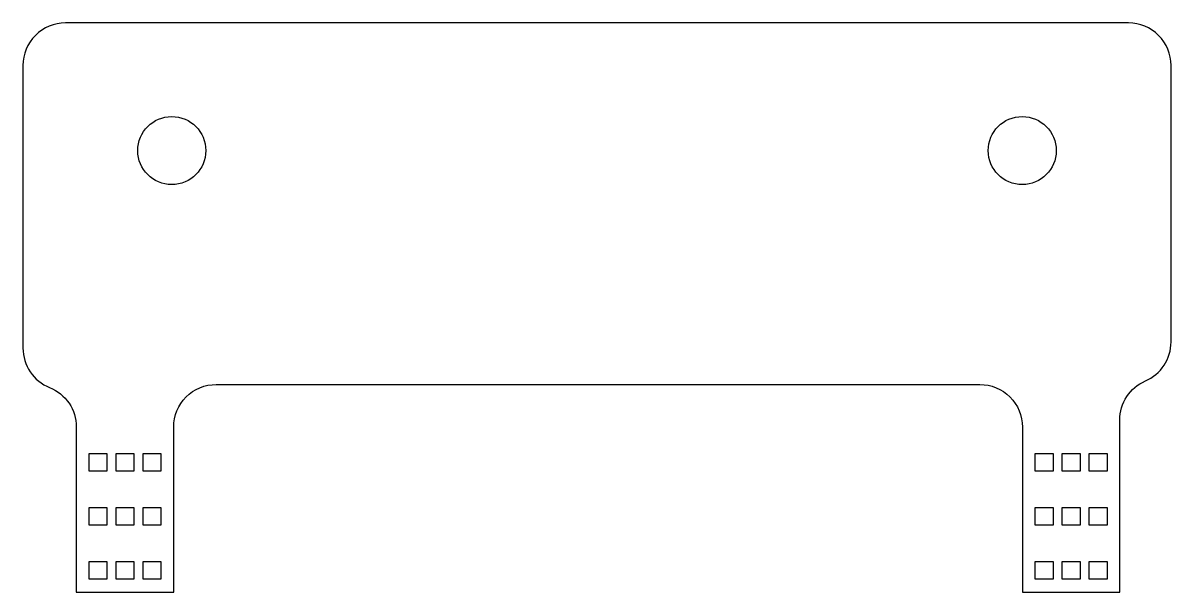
# Model space of a CAD drawing. Header units: millimetres. Extents: x -27 to 27, y -35.8 to -9.
import ezdxf

# ---------------------------------------------------------------- set-up
doc = ezdxf.new("R2010")
doc.units = ezdxf.units.MM
doc.layers.get('0').update_dxf_attribs({"linetype": 'CONTINUOUS'})

msp = doc.modelspace()

# ---------------------------------------------------------------- linework, layer by layer
msp.add_lwpolyline([(-25, -9, 0.414214), (-27, -11), (-27, -24.288, 0.306352), (-25.745, -26.144, -0.306352), (-24.49, -28), (-24.49, -35.76), (-19.91, -35.76), (-19.91, -28, -0.414214), (-17.91, -26), (16, -26), (18.01, -26, -0.414214), (20.01, -28), (20.01, -35.76), (24.59, -35.76), (24.59, -27.67, -0.298959), (25.795, -25.835, 0.298959), (27, -24), (27, -11, 0.414214), (25, -9)], format="xyb", close=True)
for points in [[(-23.89, -29.24), (-23.05, -29.24), (-23.05, -30.08), (-23.89, -30.08)], [(-21.78, -30.08), (-22.62, -30.08), (-22.62, -29.24), (-21.78, -29.24)], [(-20.51, -30.08), (-21.35, -30.08), (-21.35, -29.24), (-20.51, -29.24)], [(20.61, -29.24), (21.45, -29.24), (21.45, -30.08), (20.61, -30.08)], [(22.72, -29.24), (22.72, -30.08), (21.88, -30.08), (21.88, -29.24)], [(23.99, -29.24), (23.99, -30.08), (23.15, -30.08), (23.15, -29.24)], [(-23.05, -32.62), (-23.89, -32.62), (-23.89, -31.78), (-23.05, -31.78)], [(-21.78, -32.62), (-22.62, -32.62), (-22.62, -31.78), (-21.78, -31.78)], [(-20.51, -32.62), (-21.35, -32.62), (-21.35, -31.78), (-20.51, -31.78)], [(21.45, -31.78), (21.45, -32.62), (20.61, -32.62), (20.61, -31.78)], [(22.72, -31.78), (22.72, -32.62), (21.88, -32.62), (21.88, -31.78)], [(23.99, -31.78), (23.99, -32.62), (23.15, -32.62), (23.15, -31.78)], [(-23.05, -35.16), (-23.89, -35.16), (-23.89, -34.32), (-23.05, -34.32)], [(-21.78, -35.16), (-22.62, -35.16), (-22.62, -34.32), (-21.78, -34.32)], [(-20.51, -35.16), (-21.35, -35.16), (-21.35, -34.32), (-20.51, -34.32)], [(21.45, -34.32), (21.45, -35.16), (20.61, -35.16), (20.61, -34.32)], [(22.72, -34.32), (22.72, -35.16), (21.88, -35.16), (21.88, -34.32)], [(23.99, -34.32), (23.99, -35.16), (23.15, -35.16), (23.15, -34.32)]]:
    msp.add_lwpolyline(points, close=True)
for centre in [(-20, -15), (20, -15)]:
    msp.add_circle(centre, 1.6)

doc.saveas('drawing.dxf')
